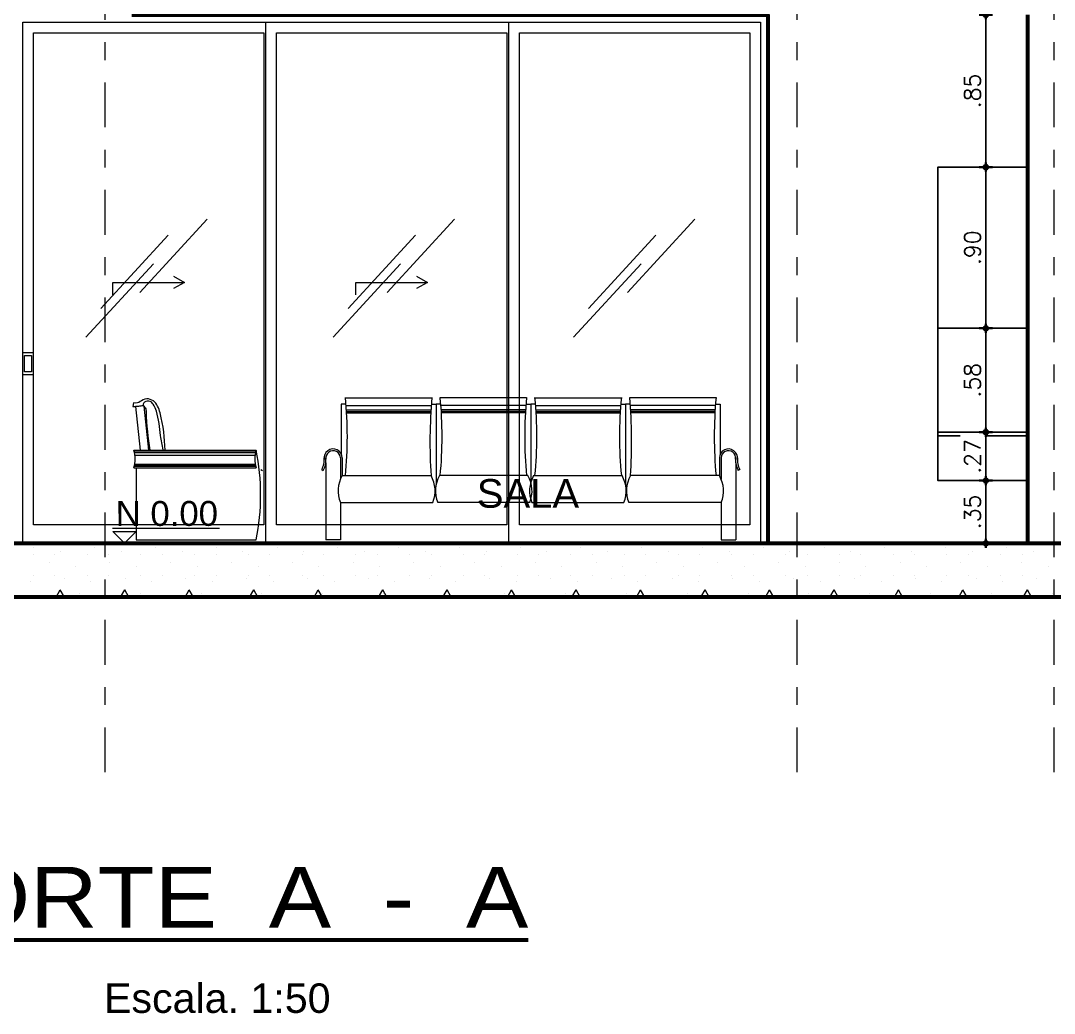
# Model space of a CAD drawing. Header units: metres. Extents: x -50 to 76, y -61 to 14.
# Drawn here: x 29.31 to 35.08, y -41.42 to -35.88 of the extents above; entities that cross this region are included whole.
import ezdxf
from ezdxf.enums import TextEntityAlignment as Align

# ---------------------------------------------------------------- set-up
doc = ezdxf.new("R2010")
doc.units = ezdxf.units.M
doc.header["$MEASUREMENT"] = 0
for name, pattern in [('CENTER', [2, 1.25, -0.25, 0.25, -0.25]), ('CENTERX2', [4, 2.5, -0.5, 0.5, -0.5]), ('DASHDOT2', [0.5, 0.25, -0.125, 0, -0.125])]:
    doc.linetypes.add(name, pattern=pattern)
for name, color, linetype, lineweight in [('1 ACHURADO PLACAS', 45, 'Continuous', 15), ('1 CALCAS', 255, 'Continuous', 60), ('1 CHIMENEAS', 145, 'Continuous', 25), ('1 MUEBLES', 46, 'Continuous', 18), ('1 NIVELES', 145, 'Continuous', 18), ('1 PUERTAS', 251, 'Continuous', 18), ('1 TEXTOS', 4, 'Continuous', 20), ('COTA10', 153, 'Continuous', 13), ('COTAS', 251, 'Continuous', 35), ('EJES', 251, 'CENTERX2', 0), ('TEXTO1', 7, 'Continuous', 60), ('TEXTOS', 4, 'Continuous', 25), ('TITULOS', 9, 'Continuous', 60)]:
    doc.layers.add(name, color=color, linetype=linetype, lineweight=lineweight)
doc.styles.add('cotas', font='romans.shx')
doc.styles.add('DISEÑO', font='arial.ttf', dxfattribs={"width": 1.1})
doc.styles.add('Estilo_Generado_1', font='arial.ttf')
doc.styles.add('LEROY', font='arial.ttf')
doc.dimstyles.new('COT-50', dxfattribs={"dimscale": 0.5, "dimtxt": 0.18, "dimasz": 0.05, "dimexe": 0.08, "dimexo": 0.1, "dimgap": 0.06, "dimtad": 1, "dimzin": 4, "dimdsep": 46, "dimtxsty": 'cotas', "dimblk1": 'COTA', "dimblk2": 'COTA', "dimsah": 1, "dimcen": 0.09, "dimse1": 1, "dimse2": 1, "dimclrd": 256, "dimclre": 253, "dimclrt": 14, "dimadec": 0, "dimazin": 0, "dimtfac": 1, "dimtix": 1, "dimtmove": 0, "dimatfit": 3, "dimldrblk": 'COTA', "dimfxl": 1, "dimtfill": 1, "dimtfillclr": 256, "dimtolj": 1, "dimtzin": 12, "dimarcsym": 0})

# ---------------------------------------------------------------- blocks, each defined once
blk = doc.blocks.new('COTA')
for p, q in [((-1, 0), (1, 0)), ((0, 1.5), (0, -1.5))]:
    blk.add_line(p, q)
blk.add_circle((0, 0), 0.5)
blk = doc.blocks.new('*D780')
at = {"layer": 'COTAS', "lineweight": -2, "transparency": 16777216}
blk.add_line((34.7018, -35.8713), (34.7018, -36.6713), dxfattribs=at)
at = {"layer": 'Defpoints', "color": 0, "transparency": 16777216}
for p in [(34.9338, -35.8463), (34.7018, -36.6963), (34.9238, -36.6963)]:
    blk.add_point(p, dxfattribs=at)
at = {"layer": 'COTAS', "lineweight": -2, "transparency": 16777216, "xscale": 0.025, "yscale": 0.025, "zscale": 0.025}
for p, rotation in [((34.7018, -35.8463), 90), ((34.7018, -36.6963), 270)]:
    blk.add_blockref('COTA', p, dxfattribs=dict(at, rotation=rotation))
at = {"layer": 'COTAS', "color": 14, "transparency": 16777216, "insert": (34.6268, -36.2713), "char_height": 0.09, "attachment_point": 5, "rotation": 90, "style": 'cotas', "bg_fill": 3, "box_fill_scale": 1.25, "bg_fill_color": 256, "bg_fill_true_color": 13158600, "bg_fill_transparency": 0}
blk.add_mtext('\\A1;.85', dxfattribs=at)
blk = doc.blocks.new('*D781')
at = {"layer": 'COTAS', "lineweight": -2, "transparency": 16777216}
blk.add_line((34.7018, -36.7213), (34.7018, -37.5713), dxfattribs=at)
at = {"layer": 'Defpoints', "color": 0, "transparency": 16777216}
for p in [(34.4338, -36.6963), (34.4338, -37.5963), (34.7018, -37.5963)]:
    blk.add_point(p, dxfattribs=at)
at = {"layer": 'COTAS', "lineweight": -2, "transparency": 16777216, "xscale": 0.025, "yscale": 0.025, "zscale": 0.025}
for p, rotation in [((34.7018, -36.6963), 90), ((34.7018, -37.5963), 270)]:
    blk.add_blockref('COTA', p, dxfattribs=dict(at, rotation=rotation))
at = {"layer": 'COTAS', "color": 14, "transparency": 16777216, "insert": (34.6268, -37.1463), "char_height": 0.09, "attachment_point": 5, "rotation": 90, "style": 'cotas', "bg_fill": 3, "box_fill_scale": 1.25, "bg_fill_color": 256, "bg_fill_true_color": 13158600, "bg_fill_transparency": 0}
blk.add_mtext('\\A1;.90', dxfattribs=at)
blk = doc.blocks.new('*D782')
at = {"layer": 'COTAS', "lineweight": -2, "transparency": 16777216}
blk.add_line((34.7018, -37.6213), (34.7018, -38.1513), dxfattribs=at)
at = {"layer": 'Defpoints', "color": 0, "transparency": 16777216}
for p in [(34.4338, -37.5963), (34.4338, -38.1763), (34.7018, -38.1763)]:
    blk.add_point(p, dxfattribs=at)
at = {"layer": 'COTAS', "lineweight": -2, "transparency": 16777216, "xscale": 0.025, "yscale": 0.025, "zscale": 0.025}
for p, rotation in [((34.7018, -37.5963), 90), ((34.7018, -38.1763), 270)]:
    blk.add_blockref('COTA', p, dxfattribs=dict(at, rotation=rotation))
at = {"layer": 'COTAS', "color": 14, "transparency": 16777216, "insert": (34.6268, -37.8863), "char_height": 0.09, "attachment_point": 5, "rotation": 90, "style": 'cotas', "bg_fill": 3, "box_fill_scale": 1.25, "bg_fill_color": 256, "bg_fill_true_color": 13158600, "bg_fill_transparency": 0}
blk.add_mtext('\\A1;.58', dxfattribs=at)
blk = doc.blocks.new('*D783')
at = {"layer": 'COTAS', "lineweight": -2, "transparency": 16777216}
blk.add_line((34.7018, -38.2013), (34.7018, -38.4213), dxfattribs=at)
at = {"layer": 'Defpoints', "color": 0, "transparency": 16777216}
for p in [(34.4338, -38.1763), (34.4338, -38.4463)]:
    blk.add_point(p, dxfattribs=at)
at = {"layer": 'COTAS', "lineweight": -2, "transparency": 16777216, "xscale": 0.025, "yscale": 0.025, "zscale": 0.025}
for p, rotation in [((34.7018, -38.1763), 90), ((34.7018, -38.4463), 270)]:
    blk.add_blockref('COTA', p, dxfattribs=dict(at, rotation=rotation))
at = {"layer": 'COTAS', "color": 14, "transparency": 16777216, "insert": (34.6268, -38.3113), "char_height": 0.09, "attachment_point": 5, "rotation": 90, "style": 'cotas', "bg_fill": 3, "box_fill_scale": 1.25, "bg_fill_color": 256, "bg_fill_true_color": 13158600, "bg_fill_transparency": 0}
blk.add_mtext('\\A1;.27', dxfattribs=at)
at = {"layer": 'Defpoints', "color": 0, "transparency": 16777216}
blk.add_point((34.7018, -38.4463), dxfattribs=at)
blk = doc.blocks.new('*D784')
at = {"layer": 'COTAS', "lineweight": -2, "transparency": 16777216}
blk.add_line((34.7018, -38.4713), (34.7018, -38.7713), dxfattribs=at)
at = {"layer": 'Defpoints', "color": 0, "transparency": 16777216}
for p in [(34.9238, -38.4463), (34.7018, -38.7963), (34.9338, -38.7963)]:
    blk.add_point(p, dxfattribs=at)
at = {"layer": 'COTAS', "lineweight": -2, "transparency": 16777216, "xscale": 0.025, "yscale": 0.025, "zscale": 0.025}
for p, rotation in [((34.7018, -38.4463), 90), ((34.7018, -38.7963), 270)]:
    blk.add_blockref('COTA', p, dxfattribs=dict(at, rotation=rotation))
at = {"layer": 'COTAS', "color": 14, "transparency": 16777216, "insert": (34.6268, -38.6213), "char_height": 0.09, "attachment_point": 5, "rotation": 90, "style": 'cotas', "bg_fill": 3, "box_fill_scale": 1.25, "bg_fill_color": 256, "bg_fill_true_color": 13158600, "bg_fill_transparency": 0}
blk.add_mtext('\\A1;.35', dxfattribs=at)
blk = doc.blocks.new('hij')
at = {"layer": '1 MUEBLES'}
for p, q in [((29.9984, -39.4737), (29.9534, -39.4784)), ((31.1026, -39.4649), (31.1026, -39.7432)), ((31.1292, -39.4649), (31.1026, -39.4649)), ((31.1259, -39.4284), (31.6084, -39.4284)), ((31.1297, -39.4714), (31.6046, -39.4714)), ((31.6052, -39.4649), (31.6317, -39.4649)), ((31.6317, -39.4649), (31.6317, -39.9134)), ((31.6582, -39.4649), (31.6317, -39.4649)), ((31.6317, -39.4649), (31.6317, -39.7432)), ((32.1374, -39.4284), (31.6549, -39.4284)), ((32.1337, -39.4714), (31.6587, -39.4714)), ((32.1342, -39.4649), (32.1607, -39.4649)), ((32.1607, -39.4649), (32.1607, -39.9003)), ((32.1872, -39.4649), (32.1607, -39.4649)), ((32.1607, -39.4649), (32.1607, -39.9003)), ((32.184, -39.4284), (32.6664, -39.4284)), ((32.1877, -39.4714), (32.6627, -39.4714)), ((32.6632, -39.4649), (32.6897, -39.4649)), ((32.6897, -39.4649), (32.6897, -39.9134)), ((32.7162, -39.4649), (32.6897, -39.4649)), ((32.6897, -39.4649), (32.6897, -39.7432)), ((33.1955, -39.4284), (32.713, -39.4284)), ((33.1917, -39.4714), (32.7168, -39.4714)), ((33.1922, -39.4649), (33.2187, -39.4649)), ((33.2187, -39.4649), (33.2187, -39.7432)), ((29.9534, -39.4784), (29.9792, -39.7214)), ((29.9994, -39.475), (30.0256, -39.7214)), ((31.1315, -39.4964), (31.6028, -39.4964)), ((31.1321, -39.5057), (31.6022, -39.5057)), ((31.1324, -39.5104), (31.6019, -39.5104)), ((31.1326, -39.5135), (31.6018, -39.5135)), ((32.1319, -39.4964), (31.6605, -39.4964)), ((32.1313, -39.5057), (31.6611, -39.5057)), ((32.131, -39.5104), (31.6614, -39.5104)), ((32.1308, -39.5135), (31.6616, -39.5135)), ((32.1895, -39.4964), (32.6609, -39.4964)), ((32.1901, -39.5057), (32.6603, -39.5057)), ((32.1904, -39.5104), (32.66, -39.5104)), ((32.1906, -39.5135), (32.6598, -39.5135)), ((33.1899, -39.4964), (32.7186, -39.4964)), ((33.1893, -39.5057), (32.7192, -39.5057)), ((33.189, -39.5104), (32.7194, -39.5104)), ((33.1888, -39.5135), (32.7196, -39.5135)), ((29.9443, -39.7214), (30.6274, -39.7214)), ((29.9454, -39.7251), (30.6263, -39.7251)), ((29.9477, -39.7348), (30.624, -39.7348)), ((29.9502, -39.7492), (30.6216, -39.7492)), ((29.9443, -39.8201), (30.6274, -39.8201)), ((29.9469, -39.8104), (30.6248, -39.8104)), ((29.9473, -39.8088), (30.6244, -39.8088)), ((29.9483, -39.804), (30.6234, -39.804)), ((29.9492, -39.7991), (30.6226, -39.7991)), ((29.9575, -39.8201), (29.9575, -40.2214)), ((31.0165, -39.7916), (31.0165, -40.2214)), ((31.0976, -39.765), (31.0976, -39.8835)), ((31.1076, -39.765), (31.1076, -39.8636)), ((33.2138, -39.765), (33.2138, -39.8636)), ((33.2238, -39.765), (33.2238, -39.8835)), ((33.3049, -39.7916), (33.3049, -40.2214)), ((30.654, -39.8301), (30.6626, -39.8351)), ((30.9932, -39.8301), (31.0019, -39.8351)), ((31.1076, -39.8636), (31.6037, -39.8636)), ((32.1447, -39.8636), (31.6511, -39.8636)), ((32.1767, -39.8636), (32.6703, -39.8636)), ((33.2138, -39.8636), (32.7177, -39.8636)), ((33.3282, -39.8301), (33.3195, -39.8351)), ((31.0976, -40.0136), (31.6137, -40.0136)), ((31.0976, -40.0136), (31.0976, -40.2214)), ((32.1547, -40.0136), (31.6411, -40.0136)), ((32.1667, -40.0136), (32.6803, -40.0136)), ((33.2238, -40.0136), (32.7077, -40.0136)), ((33.2238, -40.0136), (33.2238, -40.2214)), ((29.9575, -40.2214), (30.6274, -40.2214)), ((31.0976, -40.2214), (31.0165, -40.2214)), ((33.2238, -40.2214), (33.3049, -40.2214))]:
    blk.add_line(p, q, dxfattribs=at)
blk.add_lwpolyline([(29.9434, -39.4577), (29.939, -39.4775)], dxfattribs=at)
for centre, radius, start, end in [((28.8836, -39.646), 2.2529, 354.45704, 5.54296), ((34.4874, -39.6768), 2.8897, 175.06813, 183.70619), ((29.4126, -39.646), 2.2529, 354.45704, 5.54296), ((34.3798, -39.646), 2.2529, 174.45704, 185.54296), ((29.9416, -39.646), 2.2529, 354.45704, 5.54296), ((34.9088, -39.646), 2.2529, 174.45704, 185.54296), ((29.834, -39.6768), 2.8897, 356.29381, 4.93187), ((35.4378, -39.646), 2.2529, 174.45704, 185.54296), ((29.7779, -39.7708), 0.1736, 343.49892, 16.50108), ((30.7938, -39.7708), 0.1736, 163.49892, 196.50108), ((29.3901, -39.9714), 1.2623, 348.57788, 11.42212), ((31.0571, -39.765), 0.0505, 0, 189.46108), ((31.0571, -39.765), 0.0405, 0, 190.26243), ((33.2643, -39.765), 0.0505, 350.53892, 180), ((33.2643, -39.765), 0.0405, 349.73757, 180), ((30.9035, -39.7777), 0.1039, 329.7266, 7.02691), ((30.9035, -39.7777), 0.1139, 329.7266, 2.76716), ((30.9035, -39.7777), 0.1139, 2.76716, 7.02691), ((33.4179, -39.7777), 0.1139, 177.23284, 210.2734), ((33.4179, -39.7777), 0.1139, 172.97309, 177.23284), ((33.4179, -39.7777), 0.1039, 172.97309, 210.2734), ((31.252, -39.9486), 0.1675, 149.52835, 202.8435), ((31.4593, -39.9486), 0.1675, 337.1565, 30.47165), ((31.7955, -39.9486), 0.1675, 149.52835, 202.8435), ((32.0003, -39.9486), 0.1675, 337.1565, 30.47165), ((32.3211, -39.9486), 0.1675, 149.52835, 202.8435), ((32.5259, -39.9486), 0.1675, 337.1565, 30.47165), ((32.8621, -39.9486), 0.1675, 149.52835, 202.8435), ((33.0694, -39.9486), 0.1675, 337.1565, 30.47165)]:
    blk.add_arc(centre, radius, start, end, dxfattribs=at)
for points, knots in [([(29.939, -39.4775), (29.9436, -39.4776), (29.9547, -39.4779), (29.9739, -39.475), (29.9886, -39.473), (29.9969, -39.4718)], [0, 0, 0, 0, 0.01370368, 0.03327894, 0.05828469, 0.05828469, 0.05828469, 0.05828469]), ([(30.1192, -39.7214), (30.1151, -39.653), (30.1095, -39.5594), (30.0694, -39.4484), (30.0154, -39.4293), (29.9757, -39.4528), (29.9637, -39.4608), (29.9434, -39.4577)], [0, 0, 0, 0, 0.2094738, 0.2861859, 0.3256863, 0.3673735, 0.4123423, 0.4123423, 0.4123423, 0.4123423]), ([(30.1073, -39.7197), (30.1024, -39.6933), (30.0892, -39.6219), (30.0836, -39.5336), (30.0577, -39.4703), (30.035, -39.4447), (30.0068, -39.4467), (29.9904, -39.4701), (30.0126, -39.4846), (30.0138, -39.5743), (30.0242, -39.6518), (30.0338, -39.7214)], [0, 0, 0, 0, 0.0805663, 0.218193, 0.2613912, 0.2847532, 0.3155589, 0.3325414, 0.3535748, 0.3773042, 0.5913198, 0.5913198, 0.5913198, 0.5913198])]:
    blk.add_open_spline(points, degree=3, knots=knots, dxfattribs=at)

msp = doc.modelspace()

# ---------------------------------------------------------------- linework, layer by layer
at = {"layer": '1 ACHURADO PLACAS'}
for p, q in [((29.3863, -38.8212), (29.3863, -38.8212)), ((29.7257, -38.8212), (29.7257, -38.8212)), ((30.0651, -38.8212), (30.0651, -38.8212)), ((30.4045, -38.8212), (30.4045, -38.8212)), ((30.744, -38.8212), (30.744, -38.8212)), ((31.0834, -38.8212), (31.0834, -38.8212)), ((31.4228, -38.8212), (31.4228, -38.8212)), ((31.7622, -38.8212), (31.7622, -38.8212)), ((32.1016, -38.8212), (32.1016, -38.8212)), ((32.441, -38.8212), (32.441, -38.8212)), ((32.7804, -38.8212), (32.7804, -38.8212)), ((33.1198, -38.8212), (33.1198, -38.8212)), ((33.4592, -38.8212), (33.4592, -38.8212)), ((33.7987, -38.8212), (33.7987, -38.8212)), ((34.1381, -38.8212), (34.1381, -38.8212)), ((34.4775, -38.8212), (34.4775, -38.8212)), ((34.8169, -38.8212), (34.8169, -38.8212)), ((29.3838, -38.8563), (29.3838, -38.8563)), ((29.5038, -38.8563), (29.5038, -38.8563)), ((29.5348, -38.8424), (29.5348, -38.8424)), ((29.6838, -38.8563), (29.6838, -38.8563)), ((29.8038, -38.8563), (29.8038, -38.8563)), ((29.8742, -38.8424), (29.8742, -38.8424)), ((29.9838, -38.8563), (29.9838, -38.8563)), ((30.1038, -38.8563), (30.1038, -38.8563)), ((30.2136, -38.8424), (30.2136, -38.8424)), ((30.2838, -38.8563), (30.2838, -38.8563)), ((30.4038, -38.8563), (30.4038, -38.8563)), ((30.553, -38.8424), (30.553, -38.8424)), ((30.5838, -38.8563), (30.5838, -38.8563)), ((30.7038, -38.8563), (30.7038, -38.8563)), ((30.8838, -38.8563), (30.8838, -38.8563)), ((30.8924, -38.8424), (30.8924, -38.8424)), ((31.0038, -38.8563), (31.0038, -38.8563)), ((31.1838, -38.8563), (31.1838, -38.8563)), ((31.2319, -38.8424), (31.2319, -38.8424)), ((31.3038, -38.8563), (31.3038, -38.8563)), ((31.4838, -38.8563), (31.4838, -38.8563)), ((31.5713, -38.8424), (31.5713, -38.8424)), ((31.6038, -38.8563), (31.6038, -38.8563)), ((31.7838, -38.8563), (31.7838, -38.8563)), ((31.9038, -38.8563), (31.9038, -38.8563)), ((31.9107, -38.8424), (31.9107, -38.8424)), ((32.0838, -38.8563), (32.0838, -38.8563)), ((32.2038, -38.8563), (32.2038, -38.8563)), ((32.2501, -38.8424), (32.2501, -38.8424)), ((32.3838, -38.8563), (32.3838, -38.8563)), ((32.5038, -38.8563), (32.5038, -38.8563)), ((32.5895, -38.8424), (32.5895, -38.8424)), ((32.6838, -38.8563), (32.6838, -38.8563)), ((32.8038, -38.8563), (32.8038, -38.8563)), ((32.9289, -38.8424), (32.9289, -38.8424)), ((32.9838, -38.8563), (32.9838, -38.8563)), ((33.1038, -38.8563), (33.1038, -38.8563)), ((33.2683, -38.8424), (33.2683, -38.8424)), ((33.2838, -38.8563), (33.2838, -38.8563)), ((33.4038, -38.8563), (33.4038, -38.8563)), ((33.5838, -38.8563), (33.5838, -38.8563)), ((33.6077, -38.8424), (33.6077, -38.8424)), ((33.7038, -38.8563), (33.7038, -38.8563)), ((33.8838, -38.8563), (33.8838, -38.8563)), ((33.9472, -38.8424), (33.9472, -38.8424)), ((34.0038, -38.8563), (34.0038, -38.8563)), ((34.1838, -38.8563), (34.1838, -38.8563)), ((34.2866, -38.8424), (34.2866, -38.8424)), ((34.3038, -38.8563), (34.3038, -38.8563)), ((34.4838, -38.8563), (34.4838, -38.8563)), ((34.6038, -38.8563), (34.6038, -38.8563)), ((34.626, -38.8424), (34.626, -38.8424)), ((34.7838, -38.8563), (34.7838, -38.8563)), ((34.9038, -38.8563), (34.9038, -38.8563)), ((34.9654, -38.8424), (34.9654, -38.8424)), ((29.4712, -38.906), (29.4712, -38.906)), ((29.6197, -38.9272), (29.6197, -38.9272)), ((29.8106, -38.906), (29.8106, -38.906)), ((29.9591, -38.9272), (29.9591, -38.9272)), ((30.15, -38.906), (30.15, -38.906)), ((30.2985, -38.9272), (30.2985, -38.9272)), ((30.4894, -38.906), (30.4894, -38.906)), ((30.6379, -38.9272), (30.6379, -38.9272)), ((30.8288, -38.906), (30.8288, -38.906)), ((30.9773, -38.9272), (30.9773, -38.9272)), ((31.1682, -38.906), (31.1682, -38.906)), ((31.3167, -38.9272), (31.3167, -38.9272)), ((31.5076, -38.906), (31.5076, -38.906)), ((31.6561, -38.9272), (31.6561, -38.9272)), ((31.847, -38.906), (31.847, -38.906)), ((31.9955, -38.9272), (31.9955, -38.9272)), ((32.1865, -38.906), (32.1865, -38.906)), ((32.3349, -38.9272), (32.3349, -38.9272)), ((32.5259, -38.906), (32.5259, -38.906)), ((32.6744, -38.9272), (32.6744, -38.9272)), ((32.8653, -38.906), (32.8653, -38.906)), ((33.0138, -38.9272), (33.0138, -38.9272)), ((33.2047, -38.906), (33.2047, -38.906)), ((33.3532, -38.9272), (33.3532, -38.9272)), ((33.5441, -38.906), (33.5441, -38.906)), ((33.6926, -38.9272), (33.6926, -38.9272)), ((33.8835, -38.906), (33.8835, -38.906)), ((34.032, -38.9272), (34.032, -38.9272)), ((34.2229, -38.906), (34.2229, -38.906)), ((34.3714, -38.9272), (34.3714, -38.9272)), ((34.5623, -38.906), (34.5623, -38.906)), ((34.7108, -38.9272), (34.7108, -38.9272)), ((34.9017, -38.906), (34.9017, -38.906)), ((35.0502, -38.9272), (35.0502, -38.9272)), ((29.3651, -39.0121), (29.3651, -39.0121)), ((29.3838, -38.9763), (29.3838, -38.9763)), ((29.5038, -38.9763), (29.5038, -38.9763)), ((29.556, -38.9909), (29.556, -38.9909)), ((29.6838, -38.9763), (29.6838, -38.9763)), ((29.7045, -39.0121), (29.7045, -39.0121)), ((29.8038, -38.9763), (29.8038, -38.9763)), ((29.8954, -38.9909), (29.8954, -38.9909)), ((29.9838, -38.9763), (29.9838, -38.9763)), ((30.0439, -39.0121), (30.0439, -39.0121)), ((30.1038, -38.9763), (30.1038, -38.9763)), ((30.2348, -38.9909), (30.2348, -38.9909)), ((30.2838, -38.9763), (30.2838, -38.9763)), ((30.3833, -39.0121), (30.3833, -39.0121)), ((30.4038, -38.9763), (30.4038, -38.9763)), ((30.5743, -38.9909), (30.5743, -38.9909)), ((30.5838, -38.9763), (30.5838, -38.9763)), ((30.7038, -38.9763), (30.7038, -38.9763)), ((30.7227, -39.0121), (30.7227, -39.0121)), ((30.8838, -38.9763), (30.8838, -38.9763)), ((30.9137, -38.9909), (30.9137, -38.9909)), ((31.0038, -38.9763), (31.0038, -38.9763)), ((31.0622, -39.0121), (31.0622, -39.0121)), ((31.1838, -38.9763), (31.1838, -38.9763)), ((31.2531, -38.9909), (31.2531, -38.9909)), ((31.3038, -38.9763), (31.3038, -38.9763)), ((31.4016, -39.0121), (31.4016, -39.0121)), ((31.4838, -38.9763), (31.4838, -38.9763)), ((31.5925, -38.9909), (31.5925, -38.9909)), ((31.6038, -38.9763), (31.6038, -38.9763)), ((31.741, -39.0121), (31.741, -39.0121)), ((31.7838, -38.9763), (31.7838, -38.9763)), ((31.9038, -38.9763), (31.9038, -38.9763)), ((31.9319, -38.9909), (31.9319, -38.9909)), ((32.0804, -39.0121), (32.0804, -39.0121)), ((32.0838, -38.9763), (32.0838, -38.9763)), ((32.2038, -38.9763), (32.2038, -38.9763)), ((32.2713, -38.9909), (32.2713, -38.9909)), ((32.3838, -38.9763), (32.3838, -38.9763)), ((32.4198, -39.0121), (32.4198, -39.0121)), ((32.5038, -38.9763), (32.5038, -38.9763)), ((32.6107, -38.9909), (32.6107, -38.9909)), ((32.6838, -38.9763), (32.6838, -38.9763)), ((32.7592, -39.0121), (32.7592, -39.0121)), ((32.8038, -38.9763), (32.8038, -38.9763)), ((32.9501, -38.9909), (32.9501, -38.9909)), ((32.9838, -38.9763), (32.9838, -38.9763)), ((33.0986, -39.0121), (33.0986, -39.0121)), ((33.1038, -38.9763), (33.1038, -38.9763)), ((33.2838, -38.9763), (33.2838, -38.9763)), ((33.2895, -38.9909), (33.2895, -38.9909)), ((33.4038, -38.9763), (33.4038, -38.9763)), ((33.438, -39.0121), (33.438, -39.0121)), ((33.5838, -38.9763), (33.5838, -38.9763)), ((33.629, -38.9909), (33.629, -38.9909)), ((33.7038, -38.9763), (33.7038, -38.9763)), ((33.7774, -39.0121), (33.7774, -39.0121)), ((33.8838, -38.9763), (33.8838, -38.9763)), ((33.9684, -38.9909), (33.9684, -38.9909)), ((34.0038, -38.9763), (34.0038, -38.9763)), ((34.1169, -39.0121), (34.1169, -39.0121)), ((34.1838, -38.9763), (34.1838, -38.9763)), ((34.3038, -38.9763), (34.3038, -38.9763)), ((34.3078, -38.9909), (34.3078, -38.9909)), ((34.4563, -39.0121), (34.4563, -39.0121)), ((34.4838, -38.9763), (34.4838, -38.9763)), ((34.6038, -38.9763), (34.6038, -38.9763)), ((34.6472, -38.9909), (34.6472, -38.9909)), ((34.7838, -38.9763), (34.7838, -38.9763)), ((34.7957, -39.0121), (34.7957, -39.0121)), ((34.9038, -38.9763), (34.9038, -38.9763)), ((34.9866, -38.9909), (34.9866, -38.9909)), ((29.5106, -39.0963), (29.5338, -39.0561)), ((29.557, -39.0963), (29.5338, -39.0561)), ((29.8706, -39.0963), (29.8938, -39.0561)), ((29.917, -39.0963), (29.8938, -39.0561)), ((30.2306, -39.0963), (30.2538, -39.0561)), ((30.277, -39.0963), (30.2538, -39.0561)), ((30.5906, -39.0963), (30.6138, -39.0561)), ((30.637, -39.0963), (30.6138, -39.0561)), ((30.9506, -39.0963), (30.9738, -39.0561)), ((30.997, -39.0963), (30.9738, -39.0561)), ((31.3106, -39.0963), (31.3338, -39.0561)), ((31.357, -39.0963), (31.3338, -39.0561)), ((31.6706, -39.0963), (31.6938, -39.0561)), ((31.717, -39.0963), (31.6938, -39.0561)), ((32.0306, -39.0963), (32.0538, -39.0561)), ((32.077, -39.0963), (32.0538, -39.0561)), ((32.3906, -39.0963), (32.4138, -39.0561)), ((32.437, -39.0963), (32.4138, -39.0561)), ((32.7506, -39.0963), (32.7738, -39.0561)), ((32.797, -39.0963), (32.7738, -39.0561)), ((33.1106, -39.0963), (33.1338, -39.0561)), ((33.157, -39.0963), (33.1338, -39.0561)), ((33.4706, -39.0963), (33.4938, -39.0561)), ((33.517, -39.0963), (33.4938, -39.0561)), ((33.8306, -39.0963), (33.8538, -39.0561)), ((33.877, -39.0963), (33.8538, -39.0561)), ((34.1906, -39.0963), (34.2138, -39.0561)), ((34.237, -39.0963), (34.2138, -39.0561)), ((34.5506, -39.0963), (34.5738, -39.0561)), ((34.597, -39.0963), (34.5738, -39.0561)), ((34.9106, -39.0963), (34.9338, -39.0561)), ((34.957, -39.0963), (34.9338, -39.0561)), ((29.6409, -39.0757), (29.6409, -39.0757)), ((29.9803, -39.0757), (29.9803, -39.0757)), ((30.3197, -39.0757), (30.3197, -39.0757)), ((30.6591, -39.0757), (30.6591, -39.0757)), ((30.9985, -39.0757), (30.9985, -39.0757)), ((31.3379, -39.0757), (31.3379, -39.0757)), ((31.6773, -39.0757), (31.6773, -39.0757)), ((32.0167, -39.0757), (32.0167, -39.0757)), ((32.3562, -39.0757), (32.3562, -39.0757)), ((32.6956, -39.0757), (32.6956, -39.0757)), ((33.035, -39.0757), (33.035, -39.0757)), ((33.3744, -39.0757), (33.3744, -39.0757)), ((33.7138, -39.0757), (33.7138, -39.0757)), ((34.0532, -39.0757), (34.0532, -39.0757)), ((34.3926, -39.0757), (34.3926, -39.0757)), ((34.732, -39.0757), (34.732, -39.0757)), ((35.0715, -39.0757), (35.0715, -39.0757))]:
    msp.add_line(p, q, dxfattribs=at)
at = {"layer": '1 CALCAS'}
msp.add_line((34.9338, -35.8463), (34.9338, -38.7963), dxfattribs=at)
msp.add_lwpolyline([(29.9338, -35.8463), (33.4838, -35.8463), (33.4838, -38.7963)], dxfattribs=at)
msp.add_lwpolyline([(20.6338, -38.7963), (39.1338, -38.7963), (39.1338, -39.0963), (20.6338, -39.0963)], close=True, dxfattribs=at)
at = {"layer": '1 CHIMENEAS'}
msp.add_line((34.4338, -38.1763), (34.9238, -38.1763), dxfattribs=at)
for points in [[(34.9238, -36.6963), (34.4338, -36.6963), (34.4338, -37.5963), (34.9338, -37.5963)], [(34.4338, -37.5963), (34.4338, -38.1963)], [(34.9338, -38.1963), (34.4338, -38.1963), (34.4338, -38.4463), (34.9238, -38.4463)]]:
    msp.add_lwpolyline(points, dxfattribs=at)
at = {"layer": '1 NIVELES', "color": 2, "linetype": 'CENTER'}
for p, q in [((29.8253, -38.7124), (30.422, -38.7124)), ((29.8931, -38.7963), (29.8278, -38.7313)), ((29.8278, -38.7313), (29.9584, -38.7313)), ((29.8931, -38.7963), (29.9584, -38.7313))]:
    msp.add_line(p, q, dxfattribs=at)
at = {"layer": '1 PUERTAS'}
for p, q in [((29.3838, -37.7333), (29.3238, -37.7333)), ((29.3238, -37.8533), (29.3838, -37.8533))]:
    msp.add_line(p, q, dxfattribs=at)
for points in [[(29.3238, -38.7933), (29.3238, -35.8863), (33.4438, -35.8863), (33.4438, -38.7963)], [(30.6805, -35.8863), (30.6805, -38.7933)], [(32.0371, -35.8863), (32.0371, -38.7933)], [(30.1665, -37.3048), (30.2271, -37.3398)], [(31.5232, -37.3048), (31.5838, -37.3398)], [(29.8271, -37.4098), (29.8271, -37.3398), (30.2271, -37.3398), (30.1665, -37.3748)], [(31.1838, -37.4098), (31.1838, -37.3398), (31.5838, -37.3398), (31.5232, -37.3748)]]:
    msp.add_lwpolyline(points, dxfattribs=at)
for points in [[(29.3838, -35.9463), (30.6705, -35.9463), (30.6705, -38.6933), (29.3838, -38.6933)], [(30.7405, -35.9463), (32.0271, -35.9463), (32.0271, -38.6933), (30.7405, -38.6933)], [(32.0971, -35.9463), (33.3838, -35.9463), (33.3838, -38.6933), (32.0971, -38.6933)], [(29.3338, -37.7483), (29.3738, -37.7483), (29.3738, -37.8383), (29.3338, -37.8383)]]:
    msp.add_lwpolyline(points, close=True, dxfattribs=at)
at = {"layer": 'COTA10'}
for p, q in [((29.9777, -37.3964), (30.3544, -36.9869)), ((31.3584, -37.3964), (31.735, -36.9869)), ((32.7006, -37.3964), (33.0773, -36.9869)), ((29.7599, -37.4849), (30.1366, -37.0754)), ((31.1405, -37.4849), (31.5172, -37.0754)), ((32.4828, -37.4849), (32.8594, -37.0754)), ((29.6768, -37.6453), (30.0535, -37.2359)), ((31.0574, -37.6453), (31.4341, -37.2359)), ((32.3997, -37.6453), (32.7763, -37.2359))]:
    msp.add_line(p, q, dxfattribs=at)
at = {"layer": 'EJES', "linetype": 'DASHDOT2'}
for p, q in [((29.7838, -40.074), (29.7838, -29.6766)), ((29.7838, -40.074), (29.7838, -29.6766)), ((33.6488, -40.074), (33.6488, -29.6766)), ((33.6488, -40.074), (33.6488, -29.6766)), ((35.0838, -40.074), (35.0838, -29.6766))]:
    msp.add_line(p, q, dxfattribs=at)

# ---------------------------------------------------------------- block references
at = {"layer": '1 MUEBLES'}
msp.add_blockref('hij', (0, 1.445), dxfattribs=at)

# ---------------------------------------------------------------- texts
at = {"layer": '1 TEXTOS', "insert": (31.8593, -38.438), "char_height": 0.16, "attachment_point": 1, "style": 'Estilo_Generado_1'}
msp.add_mtext('\\A1;SALA', dxfattribs=at)
at = {"layer": 'TEXTO1', "style": 'DISEÑO'}
msp.add_text('Escala. 1:50', height=0.164592, dxfattribs=at).set_placement((30.4104, -41.4674), align=Align.BOTTOM_CENTER)
at = {"layer": 'TEXTOS', "color": 2, "style": 'LEROY'}
msp.add_text('N 0.00', height=0.13885, rotation=0.0654, dxfattribs=at).set_placement((29.843, -38.6996))
at = {"layer": 'TITULOS', "style": 'DISEÑO', "width": 1.1}
msp.add_text('%%UCORTE  A  -  A', height=0.339359, dxfattribs=at).set_placement((30.365, -41.0438), align=Align.BOTTOM_CENTER)

# ---------------------------------------------------------------- next in the draw order: dimensions: what is measured, and where the dimension line sits
at = {"layer": 'COTAS'}
dim = msp.add_linear_dim(base=(34.7018, -36.6963), p1=(34.9338, -35.8463), p2=(34.9238, -36.6963), angle=90, dimstyle='COT-50', dxfattribs=at)
dim.commit()
dim.dimension.update_dxf_attribs({"geometry": '*D780', "text_midpoint": (34.6268, -36.2713)})

# ---------------------------------------------------------------- next in the draw order: dimensions: what is measured, and where the dimension line sits
dim = msp.add_linear_dim(base=(34.7018, -37.5963), p1=(34.4338, -36.6963), p2=(34.4338, -37.5963), angle=90, dimstyle='COT-50', dxfattribs=at)
dim.commit()
dim.dimension.update_dxf_attribs({"geometry": '*D781', "text_midpoint": (34.6268, -37.1463)})

# ---------------------------------------------------------------- next in the draw order: dimensions: what is measured, and where the dimension line sits
dim = msp.add_linear_dim(base=(34.7018, -38.1763), p1=(34.4338, -37.5963), p2=(34.4338, -38.1763), angle=90, dimstyle='COT-50', dxfattribs=at)
dim.commit()
dim.dimension.update_dxf_attribs({"geometry": '*D782', "text_midpoint": (34.6268, -37.8863)})

# ---------------------------------------------------------------- next in the draw order: dimensions: what is measured, and where the dimension line sits
dim = msp.add_linear_dim(base=(34.7018, -38.4463), p1=(34.4338, -38.1763), p2=(34.4338, -38.4463), angle=90, dimstyle='COT-50', dxfattribs=at)
dim.commit()
dim.dimension.update_dxf_attribs({"geometry": '*D783', "text_midpoint": (34.6268, -38.3113)})

# ---------------------------------------------------------------- next in the draw order: dimensions: what is measured, and where the dimension line sits
dim = msp.add_linear_dim(base=(34.7018, -38.7963), p1=(34.9238, -38.4463), p2=(34.9338, -38.7963), angle=90, dimstyle='COT-50', dxfattribs=at)
dim.commit()
dim.dimension.update_dxf_attribs({"geometry": '*D784', "text_midpoint": (34.6268, -38.6213)})

doc.saveas('drawing.dxf')
